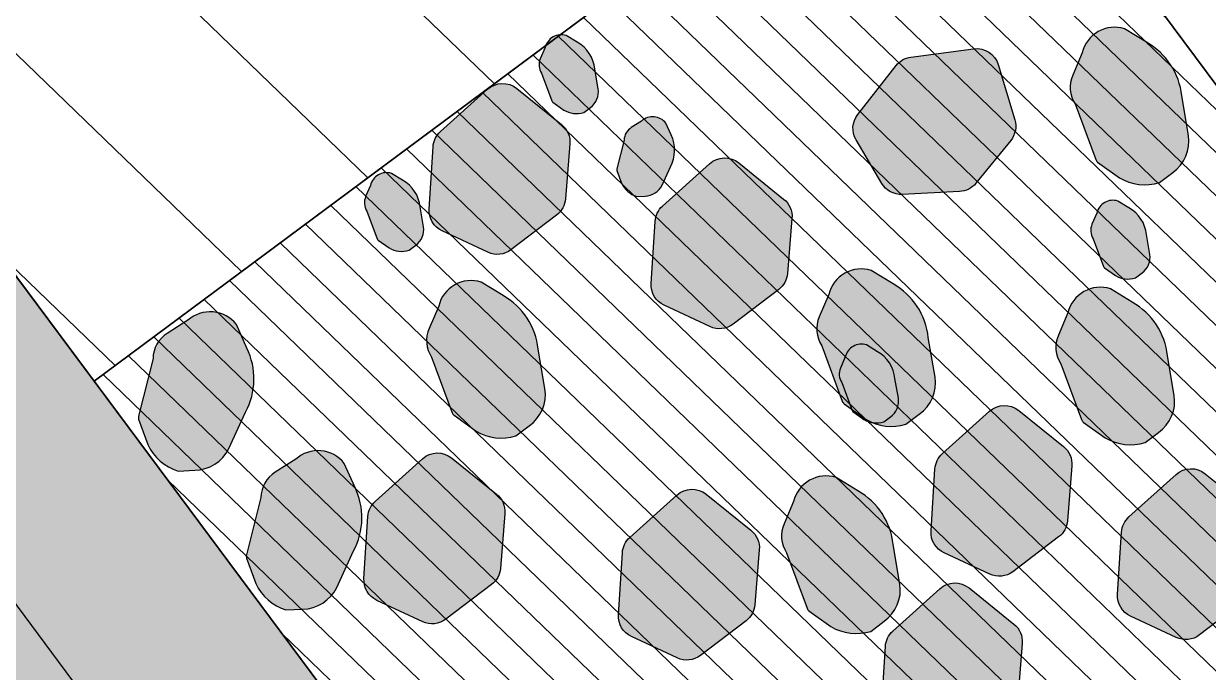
# Model space of a CAD drawing. Header units: millimetres. Extents: x 60.6 to 115.2, y 47.4 to 73.6.
# Drawn here: x 75.402 to 76.611, y 62.301 to 62.963 of the extents above; entities that cross this region are included whole.
import ezdxf

# ---------------------------------------------------------------- set-up
doc = ezdxf.new("R2010")
doc.units = ezdxf.units.MM
doc.layers.add('HATCH', color=252, linetype='Continuous', lineweight=0)
doc.layers.add('paving', color=251, linetype='Continuous', lineweight=30)
doc.layers.add('hatch 3', color=7, linetype='Continuous', true_color=0x57792a)
doc.layers.add('kamni', color=250, linetype='Continuous')
doc.layers.add('trees', color=118, linetype='Continuous')
doc.styles.get("Standard").update_dxf_attribs({"font": 'arial.ttf'})
pattern_1 = [(136, (-529.2652610559677, -497.6456645938825), (-0.1102770163103658, -0.1141951933037609), [])]

# ---------------------------------------------------------------- blocks, each defined once
blk = doc.blocks.new('LCPLSH01')
for centre, radius, start, end in [((0.4462804744991331, 3.411669429634358), 1.846751345422383, 346.3015873750088, 127.9370226553181), ((-1.236412537400685, 3.811305384647731), 1.00007828974768, 15.03719734787322, 170.8059841391778), ((-2.760716976921245, 2.978446032712869), 1.562548278924652, 72.59783825227498, 215.221853774835), ((0.7586330762831679, 2.964807016332069), 0.9344367083647337, 32.92540397215033, 120.281903141776), ((3.142254820817815, 2.675310571032115), 1.260942738531412, 307.7690162227123, 119.5953548926374), ((-1.668193587478637, 2.712798834943607), 0.9873212501329246, 50.32486390489546, 170.5642262486379), ((-0.4589377279976397, 1.627808135024173), 1.247029163362783, 57.13994507918288, 143.1153100614277), ((2.006182093419394, 1.977579965638514), 0.9124787550288564, 340.8702265453924, 60.91392328387293), ((-4.349620928356185, 1.578876762556572), 0.7955394740648652, 61.28893497756891, 228.7430707917667), ((3.880227601253903, 1.310261164579304), 1.227032837637524, 268.3456964574647, 71.80761159692182), ((-1.318788486342076, 1.126752855753026), 1.005077407613917, 139.5951462315882, 249.8130744065581), ((-4.238335608000266, 0.2766872770903124), 1.20940199358339, 114.2325708235197, 259.6452990916742), ((-2.216451682237977, 0.5266801504001801), 1.063259472562121, 126.6684779249226, 258.2541899656549), ((2.205626102987434, 0.6630188588015073), 0.7356130302744137, 231.9504511444709, 44.67024517890606), ((-3.567620853735217, 0.2046980992808596), 0.7018041919928725, 124.7303738160669, 241.9445818217542), ((4.087216204638853, -0.68020637061346), 0.945697641107543, 241.4709903396407, 65.95299387556177), ((-1.550947569036563, -0.9173865270181221), 1.81861298405195, 150.2853854258438, 240.9902399207691), ((3.674230610140715, -0.5143150536240704), 0.6219042935600835, 285.9189036761777, 18.6962073373901), ((1.124192148135787, -0.3371376828147827), 0.7877327702540039, 217.1947256055235, 347.0017875511076), ((-2.899878326368441, -1.452754076236547), 2.114159667915088, 165.2088940143377, 256.0533005955064), ((-3.393083378196799, -1.59531678221272), 1.015845468367616, 119.784729226937, 265.1379386636391), ((-0.7588451963190757, -0.9527317274727274), 0.7798334301801184, 169.7034853116127, 302.4572715365821), ((2.414882900585532, -1.20921618802454), 0.8945179320400393, 222.2015704582211, 26.26703907361906), ((-2.84061122940977, -1.610748862099625), 0.8990170335302412, 160.5723700214119, 273.7596949951071), ((3.312598456603784, -1.957550306748228), 1.210708977616722, 224.5471956577107, 16.64523818653643), ((-1.747946953563424, -2.534062625258702), 0.6633297925705822, 127.732698048603, 344.8714011554787), ((0.9950356393370683, -1.632160819664175), 1.27603188767645, 247.0119664507745, 347.4341500612608), ((3.257558137070898, -2.217367316952538), 0.5432171475903874, 212.3242603326337, 34.48841469371855), ((-2.195311787528958, -3.318403248259761), 1.117149114927742, 146.8299787883539, 298.3034898994062), ((-2.293395045371714, -3.510496146368599), 0.4046796102187317, 149.5216477167455, 313.5871163321817), ((0.04330586114038582, -2.894438649574825), 0.9257499348200435, 199.6380275572884, 340.3619724427115), ((1.830966861297544, -2.636847800152202), 1.601922212302519, 221.7692870858376, 335.3393969305943), ((1.785686750630131, -3.072820030722905), 0.6772092297614505, 219.6109414307482, 348.696108281547), ((-0.2538125552685635, -3.616879948939149), 1.354988975176594, 187.9213749218619, 329.6271875248916), ((-0.2146143119842314, -3.605656469457937), 0.9828861064566123, 191.6192407458756, 322.623335431122), ((0.8803330515328049, -3.38072203088602), 1.585534798419175, 253.3841287376492, 324.4756405131403), ((-1.002978126850017, -3.580073632426355), 1.53848519617026, 221.5755322007732, 292.6670439762376)]:
    blk.add_arc(centre, radius, start, end)
at = {"flags": 1}
for tag, p in [('SIZE', (-1.267605633802816, 1.068913480885312)), ('ITEM', (-1.267605633802816, 0.2117706237424546))]:
    blk.add_attdef(tag, p, '', height=0.5, dxfattribs=at)

msp = doc.modelspace()

# ---------------------------------------------------------------- hatches: boundary and pattern name
at = {"layer": 'HATCH'}
h = msp.add_hatch(color=254, dxfattribs=at)
h.set_gradient(color1=(241, 224, 197), color2=(229, 198, 148), rotation=45, one_color=1, tint=0.7400000095367432, name='INVSPHERICAL')
h.paths.add_polyline_path([(72.28810694884828, 58.85666559282595), (71.99666243536603, 59.88624360729148), (72.10006690323712, 59.96317771274346), (72.19146111161626, 60.03117604792067), (72.73072178708571, 60.43239215131268), (74.73116627184959, 61.92074570227498), (71.58857777856008, 66.14459010753683), (70.46230397407021, 65.30662952975752), (70.17085946077304, 66.3362075435698), (70.20955975139645, 66.36500100271985), (70.26618778528916, 66.40713290688939), (70.34154037068527, 66.46319609129796), (71.7939574933813, 67.54381102388288), (72.27149397399148, 66.9019707714159), (72.39087809414389, 66.7415107082993), (75.32245297884162, 62.80128238958082), (75.77856147985881, 62.18824274270128), (76.13038718819564, 61.71536598745342), (75.32808687261206, 61.11844538669118), (74.81336000500949, 60.73548271664106), (74.22640784799717, 60.29878360612452), (73.3179974739885, 59.62291590962786), (72.38503187673757, 58.92877884650511)])
at = {"layer": 'hatch 3', "linetype": 'Continuous'}
h = msp.add_hatch(dxfattribs=at)
h.set_pattern_fill('ANSI31', color=256, scale=0.05, angle=91, style=0)
h.set_pattern_definition(pattern_1)
h.paths.add_polyline_path([(75.47377452735702, 62.59789633459548), (74.8171618665184, 63.48042668173741), (75.69969221366046, 64.13703934257603), (76.35630487449896, 63.25450899543409)])
h = msp.add_hatch(dxfattribs=at)
h.set_pattern_fill('ANSI31', color=256, scale=0.05, angle=91, style=0)
h.set_pattern_definition(pattern_1)
h.paths.add_polyline_path([(77.01291753533746, 62.37197864829204), (76.35630487449885, 63.25450899543398), (77.2388352216409, 63.9111216562726), (77.8954478824794, 63.02859130913066)])
h = msp.add_hatch(dxfattribs=at)
h.set_pattern_fill('ANSI31', color=41, scale=0.01, angle=91, style=0)
h.set_pattern_definition([(136, (679.4135977810487, -569.1557750629456), (-0.02205540326207316, -0.02283903866075217), [])])
h.paths.add_polyline_path([(76.13038718819575, 61.71536598745365), (75.47377452735714, 62.59789633459559), (76.35630487449919, 63.25450899543421), (77.01291753533769, 62.37197864829227)])
at = {"layer": 'kamni', "linetype": 'ByBlock', "ltscale": 2}
h = msp.add_hatch(color=256, dxfattribs=at)
h.set_gradient(color1=(130, 130, 130), color2=(64, 64, 64), one_color=1, tint=0.25, name='INVSPHERICAL')
edge = h.paths.add_edge_path()
edge.add_line((75.97366313765895, 62.87256415745605), (75.98046233937112, 62.87769549658879))
edge.add_arc((75.96909215409619, 62.89369941328437), 0.01963177176887701, 305.39237224922, 368.8351001133254)
edge.add_line((75.98849098458584, 62.89671468083816), (75.98504023268117, 62.91689433829288))
edge.add_arc((75.94958524219396, 62.91322631887112), 0.03564422417344097, 5.9065596827113, 60.58350187371948)
edge.add_line((75.9670920667296, 62.94427501951395), (75.95591062919505, 62.95117047831218))
edge.add_arc((75.95081656647301, 62.93491486578648), 0.01703509358945948, 72.6004411529918, 166.4045270125197)
edge.add_line((75.9342588034217, 62.93891922545254), (75.92936872506709, 62.92749903753383))
edge.add_arc((75.94353076793334, 62.92129993297908), 0.01545937758857572, 156.3597200716813, 213.64894813121)
edge.add_line((75.93066163733386, 62.91273384676424), (75.94115923710103, 62.88433155549774))
edge.add_arc((75.94358170059331, 62.88514831582359), 0.002556448083045796, 198.6321022717574, 234.2104867419233)
edge.add_line((75.94208666618988, 62.88307459961015), (75.95330509611483, 62.87498673348364))
edge.add_arc((75.96624547310842, 62.89698041573126), 0.02551813895145151, 239.5288101117863, 286.8987928476483)
h = msp.add_hatch(color=256, dxfattribs=at)
h.set_gradient(color1=(130, 130, 130), color2=(64, 64, 64), one_color=1, tint=0.25, name='INVSPHERICAL')
edge = h.paths.add_edge_path()
edge.add_line((76.56155628569127, 62.80087530888545), (76.57515468914596, 62.81113798720048))
edge.add_arc((76.552414318621, 62.84314582060404), 0.03926354353343602, 305.392372209129, 368.835100073188)
edge.add_line((76.59121197960019, 62.84917635568377), (76.5843104757605, 62.88953567054318))
edge.add_arc((76.51340049475289, 62.88219963175425), 0.07128844837428669, 5.906559636339919, 60.58350182735301)
edge.add_line((76.54841414388784, 62.94429703303535), (76.52605126876324, 62.95808795059679))
edge.add_arc((76.5158631433228, 62.92557672562748), 0.03407018709950504, 72.60044111755218, 166.4045269767271)
edge.add_line((76.48274761730227, 62.93358544496164), (76.47296746053803, 62.91074506909013))
edge.add_arc((76.50129154630065, 62.89834685992776), 0.03091875522594848, 156.3597200043258, 213.6489480636709)
edge.add_line((76.47555328504086, 62.88121468750137), (76.4965484846307, 62.82441010500247))
edge.add_arc((76.50139341154238, 62.82604362559266), 0.005112896077387533, 198.6321018795563, 234.2104863490903)
edge.add_line((76.49840334275893, 62.82189619325823), (76.52084020265829, 62.80572046097473))
edge.add_arc((76.54672095665671, 62.84970782538994), 0.05103627783962912, 239.5288100553318, 286.898792791197)
h = msp.add_hatch(color=256, dxfattribs=at)
h.set_gradient(color1=(130, 130, 130), color2=(163, 163, 163), centered=1, one_color=1, tint=0.6399999856948853, name='SPHERICAL')
edge = h.paths.add_edge_path()
edge.add_line((76.40972080168046, 62.84399810505499), (76.37424390923854, 62.80022498562528))
edge.add_arc((76.35634449129645, 62.81473196461502), 0.02304000004501865, 272.8274435928723, 320.97619779088825, ccw=False)
edge.add_line((76.35748101241359, 62.79172001289805), (76.29897247929989, 62.78883037622279))
edge.add_arc((76.29783595816036, 62.81184232785961), 0.02303999996605538, 210.5564715440283, 272.8274436583314, ccw=False)
edge.add_line((76.27799555743661, 62.8001290833239), (76.25180172673481, 62.84449732804649))
edge.add_arc((76.27164212751393, 62.8562105725149), 0.02303999997944281, 141.9339406091179, 210.556471329907, ccw=False)
edge.add_line((76.25350272629726, 62.87041633622391), (76.29267213316677, 62.9204319216841))
edge.add_arc((76.31081153445393, 62.90622615802272), 0.02304000000563209, 97.60736832796272, 141.9339408104546, ccw=False)
edge.add_line((76.30776141029457, 62.92906337201373), (76.37185301679176, 62.93762340715182))
edge.add_arc((76.37490314087756, 62.91478619314307), 0.02304000001345599, 16.730910059192126, 97.60736814081667, ccw=False)
edge.add_line((76.39696779616338, 62.92141888397998), (76.41388603908433, 62.86513777481412))
edge.add_arc((76.39182138388253, 62.85850508402348), 0.02303999991967558, -39.0238023937564, 16.730910009142974, ccw=False)
h = msp.add_hatch(color=256, dxfattribs=at)
h.set_gradient(color1=(130, 130, 130), color2=(163, 163, 163), centered=1, one_color=1, tint=0.6399999856948853, name='SPHERICAL')
edge = h.paths.add_edge_path()
edge.add_line((75.95959972984372, 62.84038723990682), (75.9550714107396, 62.78422506216759))
edge.add_arc((75.93210594011123, 62.78607675281023), 0.02303999998739009, 307.24149736053647, 355.3902515584638, ccw=False)
edge.add_line((75.94604919181279, 62.76773479731457), (75.8994142549866, 62.73228368842831))
edge.add_arc((75.88547100325775, 62.75062564393022), 0.023040000008855, 244.97052529102598, 307.24149740514264, ccw=False)
edge.add_line((75.87572313779413, 62.72974932434784), (75.82903831195688, 62.75154806149533))
edge.add_arc((75.83878617742073, 62.77242438102826), 0.02303999996402725, 176.3479945178038, 244.9705252384822, ccw=False)
edge.add_line((75.81579296422137, 62.77389194537602), (75.8198394643681, 62.83729089697601))
edge.add_arc((75.84283267759918, 62.83582333260415), 0.02303999999729279, 132.0214219804755, 176.3479944630139, ccw=False)
edge.add_line((75.82740950784353, 62.8529396240998), (75.87544560447213, 62.89622405136663))
edge.add_arc((75.89086877426132, 62.87910775989519), 0.0230400000017653, 51.14496400093259, 132.0214220827445, ccw=False)
edge.add_line((75.90532296716651, 62.89704983077729), (75.95108845210916, 62.86018100141894))
edge.add_arc((75.93663425919988, 62.84223893053979), 0.02304000000197524, -4.609748414493026, 51.14496398839532, ccw=False)
h = msp.add_hatch(color=256, dxfattribs=at)
h.set_gradient(color1=(130, 130, 130), color2=(64, 64, 64), one_color=1, tint=0.25, name='INVSPHERICAL')
edge = h.paths.add_edge_path()
edge.add_line((76.02776841693583, 62.78677677269923), (76.03627766338855, 62.78716729812038))
edge.add_arc((76.03594246956152, 62.80679620814908), 0.01963177179514093, 270.9783184654257, 334.4210463295151)
edge.add_line((76.05365015462041, 62.79832010328471), (76.06220829527251, 62.81691807336608))
edge.add_arc((76.0308857660342, 62.83393012423824), 0.0356442241150162, 331.4925058022542, 386.169447993388)
edge.add_line((76.06287623146534, 62.84965020166362), (76.0575489283467, 62.86165818809093))
edge.add_arc((76.04415928012884, 62.8511267241463), 0.01703509354876818, 38.18638721393869, 131.9904730733634)
edge.add_line((76.03276268279171, 62.8637881609269), (76.02227415040886, 62.85713051512391))
edge.add_arc((76.03045393621801, 62.84401245655613), 0.01545937762237998, 121.9456662774147, 179.2348943366117)
edge.add_line((76.01499593692529, 62.84421888896611), (76.00760408797521, 62.8148547898212))
edge.add_arc((76.01006416741325, 62.81415949436746), 0.002556448045520293, 164.218047265119, 199.7964317348159)
edge.add_line((76.00765880068445, 62.813293678273), (76.01234270952875, 62.80028107871601))
edge.add_arc((76.03544835132743, 62.81111180964399), 0.02551813894787653, 205.1147562789811, 252.4847390148752)
h = msp.add_hatch(color=256, dxfattribs=at)
h.set_gradient(color1=(130, 130, 130), color2=(163, 163, 163), centered=1, one_color=1, tint=0.6399999856948853, name='SPHERICAL')
edge = h.paths.add_edge_path()
edge.add_line((76.18634698400274, 62.76433156893472), (76.18181866489863, 62.7081693911955))
edge.add_arc((76.15885319427036, 62.71002108183814), 0.02303999998727677, 307.24149736031137, 355.39025155844104, ccw=False)
edge.add_line((76.17279644597181, 62.69167912634248), (76.1261615091455, 62.65622801745621))
edge.add_arc((76.11221825741666, 62.67456997295812), 0.023040000008855, 244.97052529102598, 307.24149740514264, ccw=False)
edge.add_line((76.10247039195303, 62.65369365337574), (76.05578556611579, 62.67549239052323))
edge.add_arc((76.06553343157998, 62.69636871005639), 0.02303999996437757, 176.3479945172756, 244.9705252379529, ccw=False)
edge.add_line((76.0425402183804, 62.69783627440438), (76.04658671852712, 62.76123522600392))
edge.add_arc((76.06957993175877, 62.75976766163228), 0.02303999999784559, 132.0214219811471, 176.3479944636683, ccw=False)
edge.add_line((76.05415676200255, 62.77688395312816), (76.10219285863116, 62.82016838039453))
edge.add_arc((76.11761602842034, 62.8030520889231), 0.0230400000017653, 51.14496400093259, 132.0214220827445, ccw=False)
edge.add_line((76.13207022132553, 62.8209941598052), (76.17783570626818, 62.7841253304473))
edge.add_arc((76.16338151335856, 62.76618325956792), 0.02304000000236627, -4.6097484149884735, 51.144963988089614, ccw=False)
h = msp.add_hatch(color=256, dxfattribs=at)
h.set_gradient(color1=(130, 130, 130), color2=(64, 64, 64), one_color=1, tint=0.25, name='INVSPHERICAL')
edge = h.paths.add_edge_path()
edge.add_line((75.79532056011078, 62.73170227359799), (75.80211976182295, 62.73683361273072))
edge.add_arc((75.79074957654802, 62.7528375294263), 0.01963177176887701, 305.39237224922, 368.8351001133254)
edge.add_line((75.81014840703767, 62.75585279698009), (75.80669765513301, 62.77603245443481))
edge.add_arc((75.7712426646458, 62.77236443501306), 0.03564422417344097, 5.9065596827113, 60.58350187371948)
edge.add_line((75.78874948918144, 62.80341313565589), (75.77756805164688, 62.81030859445411))
edge.add_arc((75.77247398892484, 62.79405298192842), 0.01703509358945948, 72.6004411529918, 166.4045270125197)
edge.add_line((75.75591622587353, 62.79805734159447), (75.75102614751893, 62.78663715367577))
edge.add_arc((75.76518819038517, 62.78043804912102), 0.01545937758857572, 156.3597200716813, 213.64894813121)
edge.add_line((75.75231905978569, 62.77187196290618), (75.76281665955287, 62.74346967163967))
edge.add_arc((75.76523912304515, 62.74428643196552), 0.002556448083045796, 198.6321022717574, 234.2104867419233)
edge.add_line((75.76374408864172, 62.74221271575209), (75.77496251856667, 62.73412484962557))
edge.add_arc((75.78790289556025, 62.7561185318732), 0.02551813895145151, 239.5288101117863, 286.8987928476483)
h = msp.add_hatch(color=256, dxfattribs=at)
h.set_gradient(color1=(130, 130, 130), color2=(64, 64, 64), one_color=1, tint=0.25, name='INVSPHERICAL')
edge = h.paths.add_edge_path()
edge.add_line((76.53699093392311, 62.7034244921216), (76.54379013563528, 62.70855583125433))
edge.add_arc((76.53241995036046, 62.72455974794991), 0.01963177176881116, 305.3923722489495, 368.8351001133764)
edge.add_line((76.55181878085, 62.7275750155037), (76.54836802894533, 62.74775467295842))
edge.add_arc((76.51291303845812, 62.74408665353667), 0.03564422417344097, 5.9065596827113, 60.58350187371948)
edge.add_line((76.53041986299377, 62.7751353541795), (76.5192384254592, 62.78203081297772))
edge.add_arc((76.51414436273728, 62.76577520045203), 0.01703509358942549, 72.60044115335668, 166.4045270126096)
edge.add_line((76.49758659968586, 62.76977956011808), (76.49269652133125, 62.75835937219938))
edge.add_arc((76.5068585641975, 62.75216026764463), 0.01545937758857572, 156.3597200716813, 213.64894813121)
edge.add_line((76.49398943359802, 62.74359418142978), (76.5044870333652, 62.71519189016328))
edge.add_arc((76.50690949685759, 62.71600865048913), 0.002556448083153524, 198.6321022709433, 234.2104867398565)
edge.add_line((76.50541446245404, 62.7139349342757), (76.516632892379, 62.70584706814918))
edge.add_arc((76.52957326937258, 62.72784075039681), 0.02551813895145151, 239.5288101117863, 286.8987928476483)
h = msp.add_hatch(color=256, dxfattribs=at)
h.set_gradient(color1=(130, 130, 130), color2=(64, 64, 64), one_color=1, tint=0.25, name='INVSPHERICAL')
edge = h.paths.add_edge_path()
edge.add_line((76.30273631537364, 62.55390731338616), (76.31633471882822, 62.56416999170119))
edge.add_arc((76.29359434830326, 62.59617782510486), 0.0392635435335287, 305.3923722090329, 368.8351000729986)
edge.add_line((76.33239200928256, 62.60220836018448), (76.32549050544287, 62.64256767504344))
edge.add_arc((76.2545805244348, 62.63523163625462), 0.07128844837472732, 5.90655963621142, 60.58350182724886)
edge.add_line((76.2895941735701, 62.69732903753606), (76.26723129844561, 62.7111199550975))
edge.add_arc((76.25704317300517, 62.67860873012819), 0.03407018709950504, 72.60044111755218, 166.4045269767271)
edge.add_line((76.22392764698463, 62.68661744946235), (76.2141474902204, 62.66377707359084))
edge.add_arc((76.24247157598347, 62.65137886442824), 0.03091875522645624, 156.3597200042777, 213.6489480635547)
edge.add_line((76.21673331472323, 62.63424669200162), (76.23772851431306, 62.57744210950273))
edge.add_arc((76.24257344122418, 62.57907563009314), 0.005112896076921535, 198.6321018840059, 234.2104863527674)
edge.add_line((76.2395833724413, 62.57492819775894), (76.26202023234066, 62.55875246547544))
edge.add_arc((76.28790098633908, 62.60273982989065), 0.05103627783962912, 239.5288100553318, 286.898792791197)
h = msp.add_hatch(color=256, dxfattribs=at)
h.set_gradient(color1=(130, 130, 130), color2=(64, 64, 64), one_color=1, tint=0.25, name='INVSPHERICAL')
edge = h.paths.add_edge_path()
edge.add_line((75.90442511087872, 62.54207062719706), (75.91802351433341, 62.55233330551209))
edge.add_arc((75.89528314380846, 62.58434113891565), 0.03926354353343602, 305.392372209129, 368.835100073188)
edge.add_line((75.93408080478764, 62.59037167399538), (75.92717930094796, 62.63073098885479))
edge.add_arc((75.85626931994034, 62.62339495006586), 0.07128844837428669, 5.906559636339919, 60.58350182735301)
edge.add_line((75.89128296907529, 62.68549235134697), (75.86892009395069, 62.6992832689084))
edge.add_arc((75.85873196851026, 62.66677204393909), 0.03407018709950504, 72.60044111755218, 166.4045269767271)
edge.add_line((75.82561644248972, 62.67478076327325), (75.81583628572548, 62.65194038740174))
edge.add_arc((75.8441603714881, 62.63954217823937), 0.03091875522594848, 156.3597200043258, 213.6489480636709)
edge.add_line((75.81842211022831, 62.62241000581298), (75.83941730981815, 62.56560542331408))
edge.add_arc((75.84426223672983, 62.56723894390427), 0.005112896077387533, 198.6321018795563, 234.2104863490903)
edge.add_line((75.84127216794639, 62.56309151156984), (75.86370902784574, 62.54691577928634))
edge.add_arc((75.88958978184417, 62.59090314370155), 0.05103627783962912, 239.5288100553318, 286.898792791197)
h = msp.add_hatch(color=256, dxfattribs=at)
h.set_gradient(color1=(130, 130, 130), color2=(64, 64, 64), one_color=1, tint=0.25, name='INVSPHERICAL')
edge = h.paths.add_edge_path()
edge.add_line((76.5469936330652, 62.53521641424811), (76.56059203651989, 62.54547909256314))
edge.add_arc((76.53785166599494, 62.5774869259667), 0.03926354353343602, 305.392372209129, 368.835100073188)
edge.add_line((76.57664932697412, 62.58351746104643), (76.56974782313443, 62.62387677590584))
edge.add_arc((76.49883784212682, 62.61654073711691), 0.07128844837428669, 5.906559636339919, 60.58350182735301)
edge.add_line((76.53385149126177, 62.67863813839801), (76.51148861613717, 62.69242905595945))
edge.add_arc((76.50130049069674, 62.65991783099014), 0.03407018709950504, 72.60044111755218, 166.4045269767271)
edge.add_line((76.4681849646762, 62.6679265503243), (76.45840480791196, 62.64508617445279))
edge.add_arc((76.48672889367458, 62.63268796529042), 0.03091875522594848, 156.3597200043258, 213.6489480636709)
edge.add_line((76.46099063241479, 62.61555579286403), (76.48198583200463, 62.55875121036513))
edge.add_arc((76.48683075891643, 62.56038473095532), 0.005112896077495262, 198.6321018791493, 234.2104863480569)
edge.add_line((76.48384069013287, 62.55623729862089), (76.50627755003222, 62.54006156633739))
edge.add_arc((76.53215830403065, 62.5840489307526), 0.05103627783962912, 239.5288100553318, 286.898792791197)
h = msp.add_hatch(color=256, dxfattribs=at)
h.set_gradient(color1=(130, 130, 130), color2=(64, 64, 64), one_color=1, tint=0.25, name='INVSPHERICAL')
edge = h.paths.add_edge_path()
edge.add_line((75.55944697873258, 62.50614035117951), (75.5764654715772, 62.50692140192314))
edge.add_arc((75.57579508397225, 62.54617922200555), 0.03926354361445078, 270.9783183931447, 334.4210462573046)
edge.add_line((75.61121045409038, 62.52922701222178), (75.62832673544438, 62.56642295235315))
edge.add_arc((75.56568167679359, 62.60044705414043), 0.07128844840359373, 331.492505838713, 386.1694480296985)
edge.add_line((75.62966260779172, 62.6318872091083), (75.61900800153524, 62.6559031820434))
edge.add_arc((75.59222870507642, 62.63484025406808), 0.03407018716888083, 38.18638730370209, 131.9904731630694)
edge.add_line((75.56943551031475, 62.66016312764668), (75.54845844567876, 62.64684783602934))
edge.add_arc((75.56481801724465, 62.6206117188633), 0.03091875524288294, 121.9456661651287, 179.2348942244728)
edge.add_line((75.53390201866205, 62.62102458374375), (75.51911832084181, 62.56229638547347))
edge.add_arc((75.52403847985227, 62.56090579455577), 0.005112896223135703, 164.2180475643405, 199.7964320333026)
edge.add_line((75.5192277462794, 62.55917416229704), (75.52859556391854, 62.53314896321308))
edge.add_arc((75.57480684751579, 62.55481042506904), 0.05103627789565013, 205.1147562790352, 252.4847390148752)
h = msp.add_hatch(color=256, dxfattribs=at)
h.set_gradient(color1=(130, 130, 130), color2=(64, 64, 64), one_color=1, tint=0.25, name='INVSPHERICAL')
edge = h.paths.add_edge_path()
edge.add_line((76.2801520866542, 62.55640480657883), (76.28695128839684, 62.56153614576158))
edge.add_arc((76.2755811031468, 62.57754006246955), 0.01963177176455901, 305.3923721690379, 368.8351000330505)
edge.add_line((76.29497993363634, 62.58055532999549), (76.29152918170121, 62.60073498740019))
edge.add_arc((76.25607419118091, 62.59706696803312), 0.03564422420072094, 5.90655958980557, 60.58350178089677)
edge.add_line((76.27358101578022, 62.62811566867128), (76.2623995781903, 62.63501112743495))
edge.add_arc((76.25730551547997, 62.61875551495211), 0.01703509354505909, 72.60044114746704, 166.4045270067124)
edge.add_line((76.2407477524722, 62.62275987460941), (76.23585767409293, 62.61133968670617))
edge.add_arc((76.25001971698941, 62.60514058209867), 0.01545937763743132, 156.3597199375252, 213.6489479964825)
edge.add_line((76.23715058632911, 62.59657449588701), (76.24764818615165, 62.56817220465462))
edge.add_arc((76.25007064960755, 62.56898896494965), 0.00255644803872947, 198.632101877942, 234.2104863462785)
edge.add_line((76.24857561521571, 62.56691524878249), (76.25979404516534, 62.55882738264097))
edge.add_arc((76.27273442217074, 62.58082106480833), 0.0255181388882699, 239.5288099975184, 286.8987927333759)
h = msp.add_hatch(color=256, dxfattribs=at)
h.set_gradient(color1=(130, 130, 130), color2=(163, 163, 163), centered=1, one_color=1, tint=0.6399999856948853, name='SPHERICAL')
edge = h.paths.add_edge_path()
edge.add_line((76.47214754403831, 62.51143313538967), (76.46761922493431, 62.45527095764999))
edge.add_arc((76.44465375430639, 62.45712264829285), 0.02303999998695509, 307.2414973599784, 355.3902515578093, ccw=False)
edge.add_line((76.4585970060075, 62.43878069279742), (76.41196206918119, 62.40332958391116))
edge.add_arc((76.39801881745211, 62.42167153941284), 0.02304000000881159, 244.97052529177762, 307.241497405935, ccw=False)
edge.add_line((76.38827095198872, 62.40079521983023), (76.34158612615147, 62.42259395697772))
edge.add_arc((76.35133399161566, 62.44347027651088), 0.02303999996437757, 176.3479945172756, 244.9705252379529, ccw=False)
edge.add_line((76.32834077841608, 62.44493784085887), (76.3323872785628, 62.50833679245841))
edge.add_arc((76.35538049179445, 62.50686922808688), 0.02303999999783835, 132.0214219815464, 176.3479944639504, ccw=False)
edge.add_line((76.33995732203812, 62.52398551958265), (76.38799341866684, 62.56726994684948))
edge.add_arc((76.40341658845568, 62.55015365537781), 0.02304000000170591, 51.14496400013758, 132.0214220817359, ccw=False)
edge.add_line((76.4178707813611, 62.56809572625968), (76.46363626630387, 62.53122689690179))
edge.add_arc((76.44918207339458, 62.51328482602264), 0.02304000000197524, -4.609748414515707, 51.14496398839532, ccw=False)
h = msp.add_hatch(color=256, dxfattribs=at)
h.set_gradient(color1=(130, 130, 130), color2=(64, 64, 64), one_color=1, tint=0.25, name='INVSPHERICAL')
edge = h.paths.add_edge_path()
edge.add_line((75.66965795767908, 62.36423106517304), (75.68667645052369, 62.36501211591667))
edge.add_arc((75.68600606291875, 62.40426993599908), 0.03926354361445078, 270.9783183931447, 334.4210462573046)
edge.add_line((75.72142143303688, 62.38731772621531), (75.73853771439087, 62.42451366634668))
edge.add_arc((75.67589265574009, 62.45853776813397), 0.07128844840359373, 331.492505838713, 386.1694480296985)
edge.add_line((75.73987358673821, 62.48997792310183), (75.72921898048173, 62.51399389603694))
edge.add_arc((75.70243968402292, 62.49293096806161), 0.03407018716888083, 38.18638730370209, 131.9904731630694)
edge.add_line((75.67964648926124, 62.51825384164022), (75.65866942462526, 62.50493855002287))
edge.add_arc((75.67502899619114, 62.47870243285684), 0.03091875524288294, 121.9456661651287, 179.2348942244728)
edge.add_line((75.64411299760854, 62.47911529773728), (75.62932929978831, 62.42038709946701))
edge.add_arc((75.63424945879876, 62.4189965085493), 0.005112896223135703, 164.2180475643405, 199.7964320333026)
edge.add_line((75.6294387252259, 62.41726487629057), (75.63880654286504, 62.39123967720661))
edge.add_arc((75.68501782646229, 62.41290113906257), 0.05103627789565013, 205.1147562790352, 252.4847390148752)
h = msp.add_hatch(color=256, dxfattribs=at)
h.set_gradient(color1=(130, 130, 130), color2=(163, 163, 163), centered=1, one_color=1, tint=0.6399999856948853, name='SPHERICAL')
edge = h.paths.add_edge_path()
edge.add_line((75.89311929224061, 62.46288165166061), (75.8885909731365, 62.40671947392138))
edge.add_arc((75.86562550250812, 62.40857116456402), 0.02303999998739009, 307.24149736053647, 355.3902515584638, ccw=False)
edge.add_line((75.87956875420969, 62.39022920906837), (75.83293381738338, 62.3547781001821))
edge.add_arc((75.81899056565464, 62.37312005568401), 0.0230400000087862, 244.9705252907699, 307.2414974049176, ccw=False)
edge.add_line((75.80924270019091, 62.35224373610163), (75.76255787435355, 62.37404247324912))
edge.add_arc((75.77230573981774, 62.39491879278216), 0.02303999996427456, 176.3479945169754, 244.9705252378333, ccw=False)
edge.add_line((75.74931252661827, 62.39638635713027), (75.753359026765, 62.45978530872981))
edge.add_arc((75.77635223999607, 62.45831774435806), 0.02303999999728555, 132.0214219808747, 176.3479944632961, ccw=False)
edge.add_line((75.76092907024031, 62.4754340358536), (75.80896516686903, 62.51871846312042))
edge.add_arc((75.82438833665822, 62.50160217164898), 0.0230400000017653, 51.14496400115269, 132.0214220827445, ccw=False)
edge.add_line((75.8388425295633, 62.51954424253108), (75.88460801450606, 62.48267541317318))
edge.add_arc((75.87015382159632, 62.46473334229381), 0.02304000000243759, -4.609748414965679, 51.14496398786952, ccw=False)
h = msp.add_hatch(color=256, dxfattribs=at)
h.set_gradient(color1=(130, 130, 130), color2=(163, 163, 163), centered=1, one_color=1, tint=0.6399999856948853, name='SPHERICAL')
edge = h.paths.add_edge_path()
edge.add_line((76.66265622002788, 62.44676389112192), (76.65812790092366, 62.39060171338269))
edge.add_arc((76.63516243029528, 62.39245340402533), 0.02303999998739009, 307.24149736053647, 355.3902515584638, ccw=False)
edge.add_line((76.64910568199684, 62.37411144852967), (76.60247074517065, 62.33866033964341))
edge.add_arc((76.5885274934418, 62.35700229514532), 0.023040000008855, 244.97052529102598, 307.24149740514264, ccw=False)
edge.add_line((76.57877962797818, 62.33612597556294), (76.53209480214093, 62.35792471271043))
edge.add_arc((76.54184266760512, 62.37880103224359), 0.02303999996437757, 176.3479945172936, 244.9705252379529, ccw=False)
edge.add_line((76.51884945440543, 62.38026859659158), (76.52289595455215, 62.44366754819112))
edge.add_arc((76.5458891677838, 62.44219998381948), 0.02303999999784559, 132.0214219811471, 176.3479944636683, ccw=False)
edge.add_line((76.53046599802758, 62.45931627531536), (76.57850209465619, 62.50260070258173))
edge.add_arc((76.59392526444537, 62.48548441111029), 0.0230400000017653, 51.14496400093259, 132.0214220827445, ccw=False)
edge.add_line((76.60837945735057, 62.50342648199239), (76.65414494229321, 62.46655765263449))
edge.add_arc((76.63969074938359, 62.44861558175501), 0.0230400000024548, -4.6097484146839065, 51.14496398826702, ccw=False)
h = msp.add_hatch(color=256, dxfattribs=at)
h.set_gradient(color1=(130, 130, 130), color2=(64, 64, 64), one_color=1, tint=0.25, name='INVSPHERICAL')
edge = h.paths.add_edge_path()
edge.add_line((76.26684370724752, 62.34238187468679), (76.28044211070221, 62.35264455300228))
edge.add_arc((76.25770174017725, 62.38465238640583), 0.03926354353343602, 305.392372209129, 368.835100073188)
edge.add_line((76.29649940115644, 62.39068292148556), (76.28959789731675, 62.43104223634498))
edge.add_arc((76.21868791630959, 62.42370619755582), 0.07128844837385775, 5.906559636559304, 60.58350182758163)
edge.add_line((76.25370156544409, 62.4858035988367), (76.23133869031949, 62.49959451639859))
edge.add_arc((76.22115056487905, 62.46708329142928), 0.03407018709950504, 72.60044111755218, 166.4045269767271)
edge.add_line((76.18803503885852, 62.47509201076343), (76.17825488209428, 62.45225163489192))
edge.add_arc((76.2065789678569, 62.43985342572955), 0.03091875522594848, 156.3597200043258, 213.6489480636709)
edge.add_line((76.18084070659711, 62.42272125330317), (76.20183590618694, 62.36591667080427))
edge.add_arc((76.20668083309863, 62.36755019139423), 0.005112896077314889, 198.6321018771418, 234.2104863465669)
edge.add_line((76.20369076431507, 62.36340275906002), (76.22612762421454, 62.34722702677652))
edge.add_arc((76.25200837821353, 62.39121439119151), 0.05103627783972141, 239.5288100546523, 286.8987927905121)
h = msp.add_hatch(color=256, dxfattribs=at)
h.set_gradient(color1=(130, 130, 130), color2=(163, 163, 163), centered=1, one_color=1, tint=0.6399999856948853, name='SPHERICAL')
edge = h.paths.add_edge_path()
edge.add_line((76.1529585529828, 62.42579332858566), (76.1484302338788, 62.36963115084643))
edge.add_arc((76.12546476325042, 62.37148284148918), 0.02303999998739922, 307.24149736014033, 355.390251558182, ccw=False)
edge.add_line((76.13940801495187, 62.35314088599341), (76.09277307812567, 62.31768977710715))
edge.add_arc((76.07882982639683, 62.33603173260906), 0.023040000008855, 244.97052529102598, 307.24149740514264, ccw=False)
edge.add_line((76.0690819609332, 62.31515541302667), (76.02239713509584, 62.33695415017417))
edge.add_arc((76.0321450005597, 62.3578304697071), 0.02303999996402725, 176.3479945177858, 244.9705252384822, ccw=False)
edge.add_line((76.00915178736045, 62.35929803405486), (76.01319828750718, 62.42269698565485))
edge.add_arc((76.03619150073825, 62.42122942128299), 0.02303999999729279, 132.0214219804755, 176.3479944630139, ccw=False)
edge.add_line((76.0207683309826, 62.43834571277864), (76.06880442761121, 62.48163014004547))
edge.add_arc((76.08422759740006, 62.4645138485738), 0.02304000000170591, 51.14496399991742, 132.0214220817359, ccw=False)
edge.add_line((76.09868179030559, 62.48245591945567), (76.14444727524835, 62.44558709009777))
edge.add_arc((76.12999308233907, 62.42764501921863), 0.02304000000197524, -4.609748414515707, 51.14496398839532, ccw=False)
h = msp.add_hatch(color=256, dxfattribs=at)
h.set_gradient(color1=(130, 130, 130), color2=(163, 163, 163), centered=1, one_color=1, tint=0.6399999856948853, name='SPHERICAL')
edge = h.paths.add_edge_path()
edge.add_line((76.42144389434361, 62.33005817358992), (76.41691557523939, 62.27389599585069))
edge.add_arc((76.39395010461101, 62.27574768649333), 0.02303999998739009, 307.24149736053647, 355.3902515584638, ccw=False)
edge.add_line((76.40789335631257, 62.25740573099768), (76.36125841948638, 62.22195462211141))
edge.add_arc((76.34731516775753, 62.24029657761332), 0.023040000008855, 244.97052529102598, 307.24149740514264, ccw=False)
edge.add_line((76.3375673022939, 62.21942025803094), (76.29088247645666, 62.24121899517843))
edge.add_arc((76.30063034192085, 62.26209531471159), 0.02303999996437757, 176.3479945172936, 244.9705252379529, ccw=False)
edge.add_line((76.27763712872115, 62.26356287905958), (76.28168362886788, 62.32696183065912))
edge.add_arc((76.30467684209952, 62.32549426628748), 0.02303999999784559, 132.0214219811471, 176.3479944636683, ccw=False)
edge.add_line((76.2892536723433, 62.34261055778336), (76.33728976897191, 62.38589498504973))
edge.add_arc((76.3527129387611, 62.36877869357829), 0.0230400000017653, 51.14496400093259, 132.0214220827445, ccw=False)
edge.add_line((76.36716713166629, 62.38672076446039), (76.41293261660894, 62.34985193510249))
edge.add_arc((76.39847842369932, 62.33190986422301), 0.0230400000024548, -4.6097484146839065, 51.14496398826702, ccw=False)

# ---------------------------------------------------------------- linework, layer by layer
at = {"layer": 'Defpoints'}
for p, q in [((76.13038718819553, 61.71536598745365), (72.83499384069682, 66.14459010753592)), ((77.01291753533746, 62.37197864829216), (74.206051509046, 66.14459010753603)), ((75.47377452735702, 62.59789633459548), (80.24076284988189, 66.14459010753626))]:
    msp.add_line(p, q, dxfattribs=at)
at = {"layer": 'Defpoints', "color": 6}
msp.add_lwpolyline([(72.28810694884828, 58.85666559282595), (71.99666243536603, 59.88624360729148), (72.10006690323712, 59.96317771274346), (72.19146111161626, 60.03117604792067), (72.73072178708571, 60.43239215131268), (74.73116627184959, 61.92074570227498), (71.58857777856008, 66.14459010753683), (70.46230397407021, 65.30662952975752), (70.17085946077304, 66.3362075435698), (70.20955975139645, 66.36500100271985), (70.26618778528916, 66.40713290688939), (70.34154037068527, 66.46319609129796), (71.7939574933813, 67.54381102388288), (72.27149397399148, 66.9019707714159), (72.39087809414389, 66.7415107082993), (75.32245297884162, 62.80128238958082), (75.77856147985881, 62.18824274270128), (76.13038718819564, 61.71536598745342), (75.32808687261206, 61.11844538669118), (74.81336000500949, 60.73548271664106), (74.22640784799717, 60.29878360612452), (73.3179974739885, 59.62291590962786), (72.38503187673757, 58.92877884650511), (72.28810694884828, 58.85666559282595)], close=True, dxfattribs=at)
at = {"layer": 'Defpoints'}
msp.add_lwpolyline([(76.13038718819575, 61.71536598745365), (75.47377452735714, 62.59789633459559), (76.35630487449919, 63.25450899543421), (77.01291753533769, 62.37197864829227), (76.13038718819587, 61.71536598745377)], close=True, dxfattribs=at)
at = {"layer": 'hatch 3', "linetype": 'Continuous'}
for points in [[(75.47377452735702, 62.59789633459548), (74.8171618665184, 63.48042668173741), (75.69969221366046, 64.13703934257603), (76.35630487449896, 63.25450899543409), (75.47377452735714, 62.59789633459559)], [(77.01291753533746, 62.37197864829204), (76.35630487449885, 63.25450899543398), (77.2388352216409, 63.9111216562726), (77.8954478824794, 63.02859130913066), (77.01291753533758, 62.37197864829216)]]:
    msp.add_lwpolyline(points, close=True, dxfattribs=at)
at = {"layer": 'kamni'}
for points in [[(75.97366313765895, 62.87256415745605), (75.98046233937112, 62.87769549658879, 0.2841157258522438), (75.98849098458584, 62.89671468083816), (75.98504023268117, 62.91689433829288, 0.2432049483606517), (75.9670920667296, 62.94427501951395), (75.95591062919505, 62.95117047831218, 0.4337962987139013), (75.9342588034217, 62.93891922545254), (75.92936872506709, 62.92749903753383, 0.2553114715337171), (75.93066163733386, 62.91273384676424), (75.94115923710103, 62.88433155549774, 0.1564991940563422), (75.94208666618988, 62.88307459961015), (75.95330509611483, 62.87498673348364, 0.2096850641670248)], [(76.56155628569127, 62.80087530888545), (76.57515468914596, 62.81113798720048, 0.2841157258522438), (76.59121197960019, 62.84917635568377), (76.5843104757605, 62.88953567054318, 0.2432049483606517), (76.54841414388784, 62.94429703303535), (76.52605126876324, 62.95808795059679, 0.4337962987139013), (76.48274761730227, 62.93358544496164), (76.47296746053803, 62.91074506909013, 0.2553114715337171), (76.47555328504086, 62.88121468750137), (76.4965484846307, 62.82441010500247, 0.1564991940563422), (76.49840334275893, 62.82189619325823), (76.52084020265829, 62.80572046097473, 0.2096850641670248)], [(76.02776841693583, 62.78677677269923), (76.03627766338855, 62.78716729812038, 0.2841157258522438), (76.05365015462041, 62.79832010328471), (76.06220829527251, 62.81691807336608, 0.2432049483606517), (76.06287623146534, 62.84965020166362), (76.0575489283467, 62.86165818809093, 0.4337962987139013), (76.03276268279171, 62.8637881609269), (76.02227415040886, 62.85713051512391, 0.2553114715337171), (76.01499593692529, 62.84421888896611), (76.00760408797521, 62.8148547898212, 0.1564991940563422), (76.00765880068445, 62.813293678273), (76.01234270952875, 62.80028107871601, 0.2096850641670248)], [(75.79532056011078, 62.73170227359799), (75.80211976182295, 62.73683361273072, 0.2841157258522438), (75.81014840703767, 62.75585279698009), (75.80669765513301, 62.77603245443481, 0.2432049483606517), (75.78874948918144, 62.80341313565589), (75.77756805164688, 62.81030859445411, 0.4337962987139013), (75.75591622587353, 62.79805734159447), (75.75102614751893, 62.78663715367577, 0.2553114715337171), (75.75231905978569, 62.77187196290618), (75.76281665955287, 62.74346967163967, 0.1564991940563422), (75.76374408864172, 62.74221271575209), (75.77496251856667, 62.73412484962557, 0.2096850641670248)], [(76.53699093392311, 62.7034244921216), (76.54379013563528, 62.70855583125433, 0.2841157258522438), (76.55181878085, 62.7275750155037), (76.54836802894533, 62.74775467295842, 0.2432049483606517), (76.53041986299377, 62.7751353541795), (76.5192384254592, 62.78203081297772, 0.4337962987139013), (76.49758659968586, 62.76977956011808), (76.49269652133125, 62.75835937219938, 0.2553114715337171), (76.49398943359802, 62.74359418142978), (76.5044870333652, 62.71519189016328, 0.1564991940563422), (76.50541446245404, 62.7139349342757), (76.516632892379, 62.70584706814918, 0.2096850641670248)], [(76.30273631537364, 62.55390731338616), (76.31633471882822, 62.56416999170119, 0.2841157258522438), (76.33239200928256, 62.60220836018448), (76.32549050544287, 62.64256767504344, 0.2432049483606517), (76.2895941735701, 62.69732903753606), (76.26723129844561, 62.7111199550975, 0.4337962987139013), (76.22392764698463, 62.68661744946235), (76.2141474902204, 62.66377707359084, 0.2553114715337171), (76.21673331472323, 62.63424669200162), (76.23772851431306, 62.57744210950273, 0.1564991940563422), (76.2395833724413, 62.57492819775894), (76.26202023234066, 62.55875246547544, 0.2096850641670248)], [(75.90442511087872, 62.54207062719706), (75.91802351433341, 62.55233330551209, 0.2841157258522438), (75.93408080478764, 62.59037167399538), (75.92717930094796, 62.63073098885479, 0.2432049483606517), (75.89128296907529, 62.68549235134697), (75.86892009395069, 62.6992832689084, 0.4337962987139013), (75.82561644248972, 62.67478076327325), (75.81583628572548, 62.65194038740174, 0.2553114715337171), (75.81842211022831, 62.62241000581298), (75.83941730981815, 62.56560542331408, 0.1564991940563422), (75.84127216794639, 62.56309151156984), (75.86370902784574, 62.54691577928634, 0.2096850641670248)], [(76.5469936330652, 62.53521641424811), (76.56059203651989, 62.54547909256314, 0.2841157258522438), (76.57664932697412, 62.58351746104643), (76.56974782313443, 62.62387677590584, 0.2432049483606517), (76.53385149126177, 62.67863813839801), (76.51148861613717, 62.69242905595945, 0.4337962987139013), (76.4681849646762, 62.6679265503243), (76.45840480791196, 62.64508617445279, 0.2553114715337171), (76.46099063241479, 62.61555579286403), (76.48198583200463, 62.55875121036513, 0.1564991940563422), (76.48384069013287, 62.55623729862089), (76.50627755003222, 62.54006156633739, 0.2096850641670248)], [(75.55944697873258, 62.50614035117951), (75.5764654715772, 62.50692140192314, 0.2841157258522438), (75.61121045409038, 62.52922701222178), (75.62832673544438, 62.56642295235315, 0.2432049483606517), (75.62966260779172, 62.6318872091083), (75.61900800153524, 62.6559031820434, 0.4337962987139013), (75.56943551031475, 62.66016312764668), (75.54845844567876, 62.64684783602934, 0.2553114715337171), (75.53390201866205, 62.62102458374375), (75.51911832084181, 62.56229638547347, 0.1564991940563422), (75.5192277462794, 62.55917416229704), (75.52859556391854, 62.53314896321308, 0.2096850641670248)], [(76.2801520866542, 62.55640480657883), (76.28695128839684, 62.56153614576158, 0.2841157258522438), (76.29497993363634, 62.58055532999549), (76.29152918170121, 62.60073498740019, 0.2432049483606517), (76.27358101578022, 62.62811566867128), (76.2623995781903, 62.63501112743495, 0.4337962987139013), (76.2407477524722, 62.62275987460941), (76.23585767409293, 62.61133968670617, 0.2553114715337171), (76.23715058632911, 62.59657449588701), (76.24764818615165, 62.56817220465462, 0.1564991940563422), (76.24857561521571, 62.56691524878249), (76.25979404516534, 62.55882738264097, 0.2096850641670248)], [(75.66965795767908, 62.36423106517304), (75.68667645052369, 62.36501211591667, 0.2841157258522438), (75.72142143303688, 62.38731772621531), (75.73853771439087, 62.42451366634668, 0.2432049483606517), (75.73987358673821, 62.48997792310183), (75.72921898048173, 62.51399389603694, 0.4337962987139013), (75.67964648926124, 62.51825384164022), (75.65866942462526, 62.50493855002287, 0.2553114715337171), (75.64411299760854, 62.47911529773728), (75.62932929978831, 62.42038709946701, 0.1564991940563422), (75.6294387252259, 62.41726487629057), (75.63880654286504, 62.39123967720661, 0.2096850641670248)], [(76.26684370724752, 62.34238187468679), (76.28044211070221, 62.35264455300228, 0.2841157258522438), (76.29649940115644, 62.39068292148556), (76.28959789731675, 62.43104223634498, 0.2432049483606517), (76.25370156544409, 62.4858035988367), (76.23133869031949, 62.49959451639859, 0.4337962987139013), (76.18803503885852, 62.47509201076343), (76.17825488209428, 62.45225163489192, 0.2553114715337171), (76.18084070659711, 62.42272125330317), (76.20183590618694, 62.36591667080427, 0.1564991940563422), (76.20369076431507, 62.36340275906002), (76.22612762421454, 62.34722702677652, 0.2096850641670248)]]:
    msp.add_lwpolyline(points, format="xyb", close=True, dxfattribs=at)
at = {"layer": 'kamni', "linetype": 'ByBlock', "ltscale": 2}
for points in [[(76.40972080168046, 62.84399810505499), (76.37424390923854, 62.80022498562528, -0.213235042842403), (76.35748101241359, 62.79172001289805), (76.29897247929989, 62.78883037622279, -0.2785982335654852), (76.27799555743661, 62.8001290833239), (76.25180172673481, 62.84449732804649, -0.3087033563484225), (76.25350272629726, 62.87041633622391), (76.29267213316677, 62.9204319216841, -0.1958595006723922), (76.30776141029457, 62.92906337201373), (76.37185301679176, 62.93762340715182, -0.3683071794997488), (76.39696779616338, 62.92141888397998), (76.41388603908433, 62.86513777481412, -0.248191503945889)], [(75.95959972984372, 62.84038723990682), (75.9550714107396, 62.78422506216759, -0.213235042842403), (75.94604919181279, 62.76773479731457), (75.8994142549866, 62.73228368842831, -0.2785982335654852), (75.87572313779413, 62.72974932434784), (75.82903831195688, 62.75154806149533, -0.3087033563484225), (75.81579296422137, 62.77389194537602), (75.8198394643681, 62.83729089697601, -0.1958595006723922), (75.82740950784353, 62.8529396240998), (75.87544560447213, 62.89622405136663, -0.3683071794997488), (75.90532296716651, 62.89704983077729), (75.95108845210916, 62.86018100141894, -0.248191503945889)], [(76.18634698400274, 62.76433156893472), (76.18181866489863, 62.7081693911955, -0.213235042842403), (76.17279644597181, 62.69167912634248), (76.1261615091455, 62.65622801745621, -0.2785982335654852), (76.10247039195303, 62.65369365337574), (76.05578556611579, 62.67549239052323, -0.3087033563484225), (76.0425402183804, 62.69783627440438), (76.04658671852712, 62.76123522600392, -0.1958595006723922), (76.05415676200255, 62.77688395312816), (76.10219285863116, 62.82016838039453, -0.3683071794997488), (76.13207022132553, 62.8209941598052), (76.17783570626818, 62.7841253304473, -0.248191503945889)], [(76.47214754403831, 62.51143313538967), (76.46761922493431, 62.45527095764999, -0.213235042842403), (76.4585970060075, 62.43878069279742), (76.41196206918119, 62.40332958391116, -0.2785982335654852), (76.38827095198872, 62.40079521983023), (76.34158612615147, 62.42259395697772, -0.3087033563484225), (76.32834077841608, 62.44493784085887), (76.3323872785628, 62.50833679245841, -0.1958595006723922), (76.33995732203812, 62.52398551958265), (76.38799341866684, 62.56726994684948, -0.3683071794997488), (76.4178707813611, 62.56809572625968), (76.46363626630387, 62.53122689690179, -0.248191503945889)], [(75.89311929224061, 62.46288165166061), (75.8885909731365, 62.40671947392138, -0.213235042842403), (75.87956875420969, 62.39022920906837), (75.83293381738338, 62.3547781001821, -0.2785982335654852), (75.80924270019091, 62.35224373610163), (75.76255787435355, 62.37404247324912, -0.3087033563484225), (75.74931252661827, 62.39638635713027), (75.753359026765, 62.45978530872981, -0.1958595006723922), (75.76092907024031, 62.4754340358536), (75.80896516686903, 62.51871846312042, -0.3683071794997488), (75.8388425295633, 62.51954424253108), (75.88460801450606, 62.48267541317318, -0.248191503945889)], [(76.66265622002788, 62.44676389112192), (76.65812790092366, 62.39060171338269, -0.213235042842403), (76.64910568199684, 62.37411144852967), (76.60247074517065, 62.33866033964341, -0.2785982335654852), (76.57877962797818, 62.33612597556294), (76.53209480214093, 62.35792471271043, -0.3087033563484225), (76.51884945440543, 62.38026859659158), (76.52289595455215, 62.44366754819112, -0.1958595006723922), (76.53046599802758, 62.45931627531536), (76.57850209465619, 62.50260070258173, -0.3683071794997488), (76.60837945735057, 62.50342648199239), (76.65414494229321, 62.46655765263449, -0.248191503945889)], [(76.1529585529828, 62.42579332858566), (76.1484302338788, 62.36963115084643, -0.213235042842403), (76.13940801495187, 62.35314088599341), (76.09277307812567, 62.31768977710715, -0.2785982335654852), (76.0690819609332, 62.31515541302667), (76.02239713509584, 62.33695415017417, -0.3087033563484225), (76.00915178736045, 62.35929803405486), (76.01319828750718, 62.42269698565485, -0.1958595006723922), (76.0207683309826, 62.43834571277864), (76.06880442761121, 62.48163014004547, -0.3683071794997488), (76.09868179030559, 62.48245591945567), (76.14444727524835, 62.44558709009777, -0.248191503945889)], [(76.42144389434361, 62.33005817358992), (76.41691557523939, 62.27389599585069, -0.213235042842403), (76.40789335631257, 62.25740573099768), (76.36125841948638, 62.22195462211141, -0.2785982335654852), (76.3375673022939, 62.21942025803094), (76.29088247645666, 62.24121899517843, -0.3087033563484225), (76.27763712872115, 62.26356287905958), (76.28168362886788, 62.32696183065912, -0.1958595006723922), (76.2892536723433, 62.34261055778336), (76.33728976897191, 62.38589498504973, -0.3683071794997488), (76.36716713166629, 62.38672076446039), (76.41293261660894, 62.34985193510249, -0.248191503945889)]]:
    msp.add_lwpolyline(points, format="xyb", close=True, dxfattribs=at)
at = {"layer": 'paving', "color": 139}
for p, q in [((75.96992712507893, 61.59598186730125), (72.34980215117946, 66.46166652503018)), ((76.13038718819553, 61.71536598745365), (74.16054920568013, 64.36295702887946))]:
    msp.add_line(p, q, dxfattribs=at)

# ---------------------------------------------------------------- block references
at = {"layer": 'trees', "xscale": 0.03574890198806043, "yscale": 0.03574890198806043, "zscale": 0.03574890198806043, "rotation": 156.0000000000502}
msp.add_blockref('LCPLSH01', (76.82664406053289, 62.93540472920188), dxfattribs=at)

doc.saveas('drawing.dxf')
